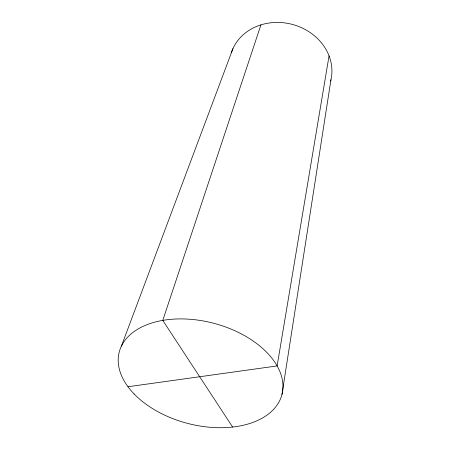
<?xml version="1.0" encoding="UTF-8"?>
<svg xmlns="http://www.w3.org/2000/svg" width="450" height="450" viewBox="0 0 450 450"><rect width="100%" height="100%" fill="white"/><g stroke="black" fill="none" stroke-linecap="round" stroke-linejoin="round"><path stroke-width="0.67" d="M281.981 394.414L330.964 79.729M329.057 55.839L277.127 365.934L127.974 386.747M260.921 24.874L162.782 320.383L232.616 427.056M121.41 346.101L232.937 48.639M231.418 52.538A51.643 45.118 14.7 0 1 293.462 24.716A51.643 45.118 14.7 0 1 330.637 81.073M134.089 393.936A84.094 51.744 14.7 0 0 275.963 406.603A84.094 51.744 14.7 0 0 191.683 319.399A84.094 51.744 14.7 0 0 134.089 393.936"/></g></svg>
